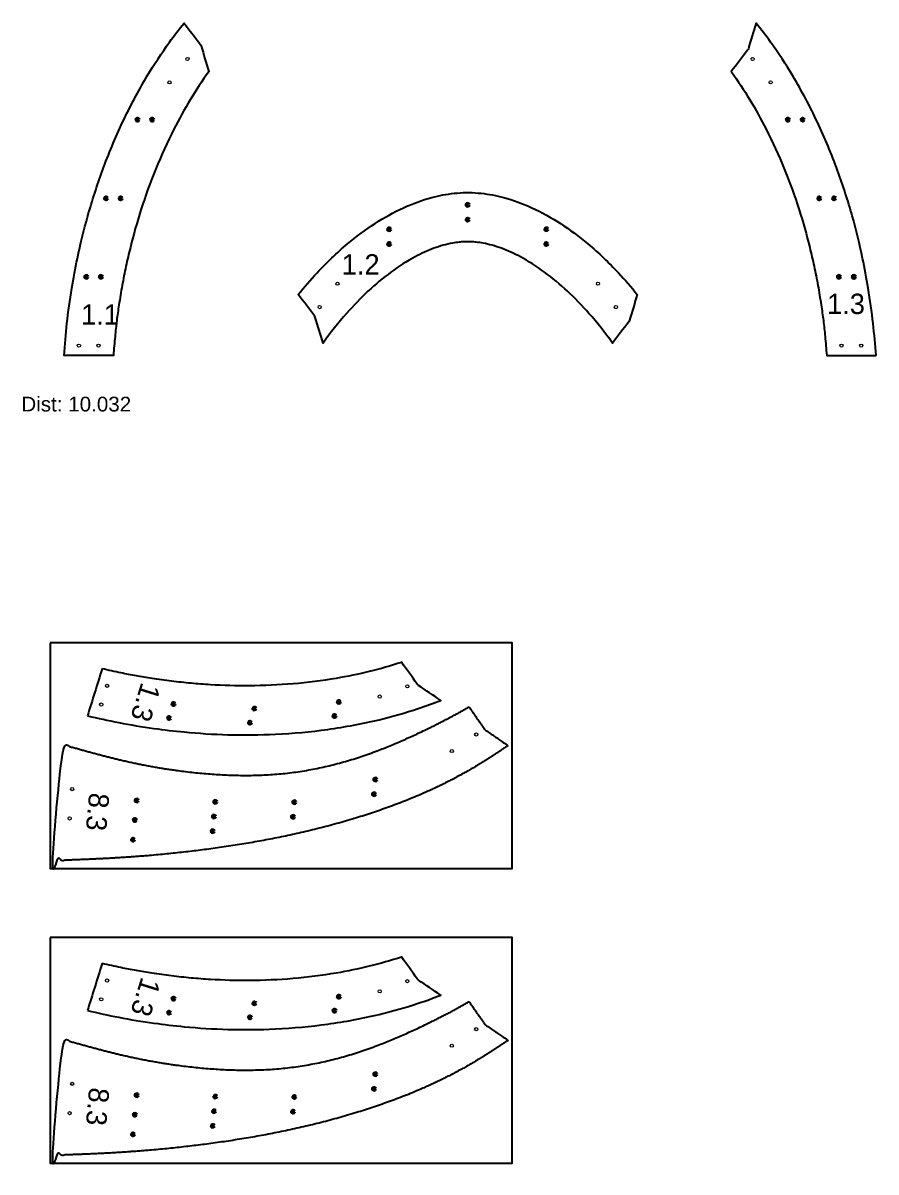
# Model space of a CAD drawing. Header units: inches. Extents: x 65 to 2319, y 437 to 926.
# Drawn here: x 2140.2 to 2313.7, y 437 to 671 of the extents above; entities that cross this region are included whole.
import ezdxf

# ---------------------------------------------------------------- set-up
doc = ezdxf.new("R2010")
doc.units = ezdxf.units.IN
doc.header["$MEASUREMENT"] = 0
doc.header["$PDMODE"] = 32
doc.header["$PDSIZE"] = 0.51
for name, color, linetype, lineweight in [('Annotation', 7, 'Continuous', 9), ('Drilling', 3, 'Continuous', 13), ('Engrave', 4, 'Continuous', 50)]:
    doc.layers.add(name, color=color, linetype=linetype, lineweight=lineweight)
doc.layers.add('Cut Sheet', color=1, linetype='Continuous')
doc.styles.get("Standard").update_dxf_attribs({"font": 'Arial.ttf'})
doc.styles.add('Tw Cen MT', font='')
doc.styles.get('Tw Cen MT').set_extended_font_data('Tw Cen MT')

# ---------------------------------------------------------------- blocks, each defined once
blk = doc.blocks.new('*U1076')
at = {"layer": 'Engrave'}
blk.add_point((0, 0), dxfattribs=at)
blk = doc.blocks.new('*U1077')
at = {"layer": 'Engrave', "color": 0, "linetype": 'ByBlock', "lineweight": -2, "transparency": 16777216}
for p in [(0, 0), (3, 0)]:
    blk.add_blockref('*U1076', p, dxfattribs=at)
blk = doc.blocks.new('*U1078')
at = {"layer": 'Engrave'}
blk.add_point((0, 0), dxfattribs=at)
blk = doc.blocks.new('*U1079')
at = {"layer": 'Engrave', "color": 0, "linetype": 'ByBlock', "lineweight": -2, "transparency": 16777216}
for p in [(0, 0), (3, 0)]:
    blk.add_blockref('*U1078', p, dxfattribs=at)
blk = doc.blocks.new('*U1080')
at = {"layer": 'Engrave'}
blk.add_point((0, 0), dxfattribs=at)
blk = doc.blocks.new('*U1081')
at = {"layer": 'Engrave', "color": 0, "linetype": 'ByBlock', "lineweight": -2, "transparency": 16777216}
for p in [(0, 0), (3, 0)]:
    blk.add_blockref('*U1080', p, dxfattribs=at)
blk = doc.blocks.new('*U1082')
at = {"layer": 'Engrave'}
blk.add_point((0, 0), dxfattribs=at)
blk = doc.blocks.new('*U1083')
at = {"layer": 'Engrave', "color": 0, "linetype": 'ByBlock', "lineweight": -2, "transparency": 16777216}
for p in [(0, 0), (3, 0)]:
    blk.add_blockref('*U1082', p, dxfattribs=at)
blk = doc.blocks.new('*U1084')
at = {"layer": 'Engrave'}
blk.add_point((0, 0), dxfattribs=at)
blk = doc.blocks.new('*U1085')
at = {"layer": 'Engrave', "color": 0, "linetype": 'ByBlock', "lineweight": -2, "transparency": 16777216}
for p in [(0, 0), (3, 0)]:
    blk.add_blockref('*U1084', p, dxfattribs=at)
blk = doc.blocks.new('*U1088')
at = {"layer": 'Engrave'}
blk.add_point((0, 0), dxfattribs=at)
blk = doc.blocks.new('*U1089')
at = {"layer": 'Engrave', "color": 0, "linetype": 'ByBlock', "lineweight": -2, "transparency": 16777216}
for p in [(0, 0), (3, 0)]:
    blk.add_blockref('*U1088', p, dxfattribs=at)
blk = doc.blocks.new('*U1086')
at = {"layer": 'Engrave'}
blk.add_point((0, 0), dxfattribs=at)
blk = doc.blocks.new('*U1087')
at = {"layer": 'Engrave', "color": 0, "linetype": 'ByBlock', "lineweight": -2, "transparency": 16777216}
for p in [(0, 0), (3, 0)]:
    blk.add_blockref('*U1086', p, dxfattribs=at)
blk = doc.blocks.new('*U1090')
at = {"layer": 'Engrave'}
blk.add_point((0, 0), dxfattribs=at)
blk = doc.blocks.new('*U1091')
at = {"layer": 'Engrave', "color": 0, "linetype": 'ByBlock', "lineweight": -2, "transparency": 16777216}
for p in [(0, 0), (3, 0)]:
    blk.add_blockref('*U1090', p, dxfattribs=at)
blk = doc.blocks.new('*U1092')
at = {"layer": 'Engrave'}
blk.add_point((0, 0), dxfattribs=at)
blk = doc.blocks.new('*U1093')
at = {"layer": 'Engrave', "color": 0, "linetype": 'ByBlock', "lineweight": -2, "transparency": 16777216}
for p in [(0, 0), (3, 0)]:
    blk.add_blockref('*U1092', p, dxfattribs=at)
blk = doc.blocks.new('*U1094')
at = {"layer": 'Engrave'}
blk.add_point((0, 0), dxfattribs=at)
blk = doc.blocks.new('*U1095')
at = {"layer": 'Engrave', "color": 0, "linetype": 'ByBlock', "lineweight": -2, "transparency": 16777216}
for p in [(0, 0), (3, 0)]:
    blk.add_blockref('*U1094', p, dxfattribs=at)
blk = doc.blocks.new('*U1215')
at = {"layer": 'Engrave'}
blk.add_point((0, 0), dxfattribs=at)
blk = doc.blocks.new('*U1217')
at = {"layer": 'Engrave', "color": 0, "linetype": 'ByBlock', "lineweight": -2, "transparency": 16777216}
for p in [(0, 0), (4, 0), (8, 0)]:
    blk.add_blockref('*U1215', p, dxfattribs=at)
blk = doc.blocks.new('*U1218')
at = {"layer": 'Engrave'}
blk.add_point((0, 0), dxfattribs=at)
blk = doc.blocks.new('*U1219')
at = {"layer": 'Engrave', "color": 0, "linetype": 'ByBlock', "lineweight": -2, "transparency": 16777216}
for p in [(0, 0), (3, 0), (6, 0)]:
    blk.add_blockref('*U1218', p, dxfattribs=at)
blk = doc.blocks.new('*U1220')
at = {"layer": 'Engrave'}
blk.add_point((0, 0), dxfattribs=at)
blk = doc.blocks.new('*U1221')
at = {"layer": 'Engrave', "color": 0, "linetype": 'ByBlock', "lineweight": -2, "transparency": 16777216}
for p in [(0, 0), (3, 0)]:
    blk.add_blockref('*U1220', p, dxfattribs=at)
blk = doc.blocks.new('*U1222')
at = {"layer": 'Engrave'}
blk.add_point((0, 0), dxfattribs=at)
blk = doc.blocks.new('*U1223')
at = {"layer": 'Engrave', "color": 0, "linetype": 'ByBlock', "lineweight": -2, "transparency": 16777216}
for p in [(0, 0), (3, 0)]:
    blk.add_blockref('*U1222', p, dxfattribs=at)
blk = doc.blocks.new('*U1239')
at = {"layer": 'Engrave'}
blk.add_point((0, 0), dxfattribs=at)
blk = doc.blocks.new('*U1240')
at = {"layer": 'Engrave', "color": 0, "linetype": 'ByBlock', "lineweight": -2, "transparency": 16777216}
for p in [(0, 0), (3, 0)]:
    blk.add_blockref('*U1239', p, dxfattribs=at)
blk = doc.blocks.new('*U1241')
at = {"layer": 'Engrave'}
blk.add_point((0, 0), dxfattribs=at)
blk = doc.blocks.new('*U1242')
at = {"layer": 'Engrave', "color": 0, "linetype": 'ByBlock', "lineweight": -2, "transparency": 16777216}
for p in [(0, 0), (3, 0)]:
    blk.add_blockref('*U1241', p, dxfattribs=at)
blk = doc.blocks.new('*U1243')
at = {"layer": 'Engrave'}
blk.add_point((0, 0), dxfattribs=at)
blk = doc.blocks.new('*U1244')
at = {"layer": 'Engrave', "color": 0, "linetype": 'ByBlock', "lineweight": -2, "transparency": 16777216}
for p in [(0, 0), (3, 0)]:
    blk.add_blockref('*U1243', p, dxfattribs=at)
blk = doc.blocks.new('*U1260')
at = {"layer": 'Engrave'}
blk.add_point((0, 0), dxfattribs=at)
blk = doc.blocks.new('*U1261')
at = {"layer": 'Engrave', "color": 0, "linetype": 'ByBlock', "lineweight": -2, "transparency": 16777216}
for p in [(0, 0), (4, 0), (8, 0)]:
    blk.add_blockref('*U1260', p, dxfattribs=at)
blk = doc.blocks.new('*U1262')
at = {"layer": 'Engrave'}
blk.add_point((0, 0), dxfattribs=at)
blk = doc.blocks.new('*U1263')
at = {"layer": 'Engrave', "color": 0, "linetype": 'ByBlock', "lineweight": -2, "transparency": 16777216}
for p in [(0, 0), (3, 0), (6, 0)]:
    blk.add_blockref('*U1262', p, dxfattribs=at)
blk = doc.blocks.new('*U1264')
at = {"layer": 'Engrave'}
blk.add_point((0, 0), dxfattribs=at)
blk = doc.blocks.new('*U1265')
at = {"layer": 'Engrave', "color": 0, "linetype": 'ByBlock', "lineweight": -2, "transparency": 16777216}
for p in [(0, 0), (3, 0)]:
    blk.add_blockref('*U1264', p, dxfattribs=at)
blk = doc.blocks.new('*U1266')
at = {"layer": 'Engrave'}
blk.add_point((0, 0), dxfattribs=at)
blk = doc.blocks.new('*U1267')
at = {"layer": 'Engrave', "color": 0, "linetype": 'ByBlock', "lineweight": -2, "transparency": 16777216}
for p in [(0, 0), (3, 0)]:
    blk.add_blockref('*U1266', p, dxfattribs=at)
blk = doc.blocks.new('*U1282')
at = {"layer": 'Engrave'}
blk.add_point((0, 0), dxfattribs=at)
blk = doc.blocks.new('*U1283')
at = {"layer": 'Engrave', "color": 0, "linetype": 'ByBlock', "lineweight": -2, "transparency": 16777216}
for p in [(0, 0), (3, 0)]:
    blk.add_blockref('*U1282', p, dxfattribs=at)
blk = doc.blocks.new('*U1284')
at = {"layer": 'Engrave'}
blk.add_point((0, 0), dxfattribs=at)
blk = doc.blocks.new('*U1285')
at = {"layer": 'Engrave', "color": 0, "linetype": 'ByBlock', "lineweight": -2, "transparency": 16777216}
for p in [(0, 0), (3, 0)]:
    blk.add_blockref('*U1284', p, dxfattribs=at)
blk = doc.blocks.new('*U1286')
at = {"layer": 'Engrave'}
blk.add_point((0, 0), dxfattribs=at)
blk = doc.blocks.new('*U1287')
at = {"layer": 'Engrave', "color": 0, "linetype": 'ByBlock', "lineweight": -2, "transparency": 16777216}
for p in [(0, 0), (3, 0)]:
    blk.add_blockref('*U1286', p, dxfattribs=at)

msp = doc.modelspace()

# ---------------------------------------------------------------- linework, layer by layer
for points, knots in [([(2177.966381848877, 661.112701568944), (2177.445777636629, 662.8566616066842), (2176.925173424381, 664.6006216444243), (2176.404569212133, 666.3445816821645), (2176.370214632868, 666.4596652945172), (2176.313905281893, 666.5701786182976), (2176.240993798767, 666.6656165068791), (2175.136103968966, 668.1118681527037), (2174.031214139166, 669.5581197985277), (2172.926324309365, 671.0043714443518), (2171.906564626323, 669.7401673084019), (2169.25426111796, 666.2515613000928), (2164.913172101858, 659.6061979143267), (2160.290310127976, 650.8813074930322), (2156.315996999257, 641.3184362253619), (2153.322534339093, 632.0192741903304), (2151.349807045185, 623.975267354064), (2149.98374236371, 616.6419772112811), (2149.052835860838, 610.045956191668), (2148.687653149853, 605.4691210574385), (2148.515096579101, 603.306469453453), (2151.859070313657, 603.306469453453), (2155.203044048212, 603.306469453453), (2158.547017782767, 603.306469453453), (2158.654031578124, 604.6395378953066), (2158.761058691991, 605.9353609632512), (2158.933690440193, 607.7361176251104), (2158.988182791501, 608.2715832533061), (2159.104377174876, 609.3317356738364), (2159.166729317741, 609.8629994316248), (2159.365904799637, 611.4602456182615), (2159.514852538284, 612.5296850413611), (2159.877931835425, 614.9166236889216), (2160.098938514325, 616.2387935558845), (2160.575563447926, 618.8586556780749), (2160.832254075477, 620.1597126980732), (2161.386178465022, 622.7475256407085), (2161.683781197842, 624.0366311872835), (2162.63848226381, 627.8870213853756), (2163.35741926511, 630.4321924819917), (2165.96762058697, 638.6168615446793), (2168.199015287086, 644.1278270013731), (2172.958401256472, 653.4683914884106), (2175.316931626257, 657.4049572256579), (2177.950269596534, 661.0901713823941), (2177.958324477354, 661.101437740585), (2177.966381848951, 661.1127015688912)], [0, 0, 0, 0, 1, 1, 1, 1.360305806971501, 1.360305806971501, 1.360305806971501, 2.360305806971501, 2.360305806971501, 2.360305806971501, 10.04523475485961, 23.08612939266159, 39.90546147453441, 56.71695163571007, 72.05445801825812, 86.11684370463713, 95.90077057831193, 107.3659072250519, 117.6365000976998, 117.6365000976998, 117.6365000976998, 118.6365000976998, 118.6365000976998, 118.6365000976998, 125.0370465467403, 125.0370465467403, 127.8047212066163, 127.8047212066163, 130.5723958664924, 130.5723958664924, 136.1077451862446, 136.1077451862446, 142.8777250643329, 142.8777250643329, 149.6477049424213, 149.6477049424213, 156.4176848205096, 156.4176848205096, 169.9576445766862, 169.9576445766862, 200.539514293613, 200.539514293613, 224.50456586089, 224.50456586089, 224.5780725083287, 224.5780725083287, 224.5780725083287, 224.5780725083287]), ([(2313.746255990799, 603.306472917071), (2310.402282256244, 603.306472917071), (2307.058308521689, 603.306472917071), (2303.714334787133, 603.306472917071), (2303.607320991776, 604.6395413589246), (2303.500293877909, 605.9353644268692), (2303.327662129708, 607.7361210887284), (2303.2731697784, 608.271586716924), (2303.156975395023, 609.3317391374544), (2303.09462325216, 609.8630028952427), (2302.895447770263, 611.4602490818795), (2302.746500031616, 612.529688504979), (2302.383420734475, 614.9166271525396), (2302.162414055575, 616.2387970195025), (2301.685789121974, 618.8586591416929), (2301.429098494424, 620.1597161616912), (2300.875174104878, 622.7475291043265), (2300.577571372058, 624.0366346509015), (2299.62287030609, 627.8870248489936), (2298.903933304789, 630.4321959456097), (2296.29373198293, 638.6168650082973), (2294.062337282814, 644.1278304649911), (2289.302951313428, 653.4683949520286), (2286.944420943643, 657.4049606892759), (2284.31108297338, 661.0901748459928), (2284.303028092574, 661.1014412041641), (2284.29497072099, 661.1127050324508), (2285.399860550803, 662.5589566783144), (2286.504750380616, 664.0052083241774), (2287.609640210429, 665.4514599700403), (2287.682551693553, 665.5468978586202), (2287.738861044526, 665.6574111823986), (2287.773215623791, 665.7724947947488), (2288.293819836039, 667.5164548324892), (2288.814424048287, 669.2604148702294), (2289.335028260535, 671.0043749079696), (2290.354787943578, 669.7401707720198), (2293.007091451941, 666.2515647637108), (2297.348180468043, 659.6062013779447), (2301.971042441924, 650.8813109566502), (2305.945355570644, 641.3184396889799), (2308.938818230808, 632.0192776539484), (2310.911545524716, 623.975270817682), (2312.277610206191, 616.6419806748991), (2313.208516709062, 610.045959655286), (2313.573699420047, 605.4691245210565), (2313.746255990799, 603.306472917071)], [0, 0, 0, 0, 1, 1, 1, 7.400546449040533, 7.400546449040533, 10.16822110891661, 10.16822110891661, 12.93589576879268, 12.93589576879268, 18.47124508854483, 18.47124508854483, 25.24122496663317, 25.24122496663317, 32.0112048447215, 32.0112048447215, 38.78118472280984, 38.78118472280984, 52.32114447898651, 52.32114447898651, 82.90301419591323, 82.90301419591323, 106.8680657631902, 106.8680657631902, 106.941572410503, 106.941572410503, 106.941572410503, 107.941572410503, 107.941572410503, 107.941572410503, 108.3018782174672, 108.3018782174672, 108.3018782174672, 109.3018782174672, 109.3018782174672, 109.3018782174672, 116.9868071653553, 130.0277018031573, 146.8470338850301, 163.6585240462057, 178.9960304287538, 193.0584161151328, 202.8423429888076, 214.3074796355476, 224.5780725081954, 224.5780725081954, 224.5780725081954, 224.5780725081954]), ([(2199.484688630641, 611.376344530106), (2199.557600113768, 611.2809066415246), (2199.613909464742, 611.1703933177441), (2199.648264044008, 611.0553097053914), (2200.168868256256, 609.311349667651), (2200.689472468504, 607.5673896299108), (2201.210076680752, 605.8234295921707), (2202.716716419363, 607.9296414167209), (2204.310445906664, 609.9473961275721), (2207.390988385616, 613.4419177445607), (2208.851294577108, 614.953766164623), (2211.873614060945, 617.772530655189), (2213.441103060651, 619.0849109510586), (2216.649212437944, 621.4463289469388), (2218.296033260423, 622.4993723494345), (2221.232602339258, 624.068527922379), (2222.523797756141, 624.6556169709149), (2225.063025204111, 625.5914271988499), (2226.308825288961, 625.9394506796398), (2228.003419847507, 626.2525244336448), (2228.468084614323, 626.3212140576509), (2229.245485518658, 626.4069353190337), (2229.55530830846, 626.4327095055182), (2230.045769999167, 626.4595615360356), (2230.233713509676, 626.4661908757444), (2230.493516521226, 626.4701897124139), (2230.569843301917, 626.4707103354626), (2230.647771955262, 626.4705852510247), (2230.650959520883, 626.4705801346158), (2230.65414976661, 626.4705739378687), (2230.657340012337, 626.4705677411216), (2230.659501035889, 626.47056354354), (2230.661662059441, 626.4705593459585), (2230.663823082994, 626.4705551483769), (2230.665984106546, 626.4705593459585), (2230.668145130098, 626.47056354354), (2230.67030615365, 626.4705677411216), (2230.673496399377, 626.4705739378687), (2230.676686645103, 626.4705801346158), (2230.679874210725, 626.4705852510247), (2230.757802864069, 626.4707103354626), (2230.834129644761, 626.4701897124139), (2231.093932656311, 626.4661908757444), (2231.28187616682, 626.4595615360356), (2231.772337857527, 626.4327095055182), (2232.082160647328, 626.4069353190337), (2232.859561551664, 626.3212140576509), (2233.324226318479, 626.2525244336448), (2235.018820877026, 625.9394506796398), (2236.264620961876, 625.5914271988499), (2238.803848409846, 624.6556169709149), (2240.095043826729, 624.068527922379), (2243.031612905564, 622.4993723494345), (2244.678433728043, 621.4463289469388), (2247.886543105336, 619.0849109510586), (2249.454032105042, 617.772530655189), (2252.476351588879, 614.953766164623), (2253.936657780371, 613.4419177445607), (2257.017200259339, 609.9473961275546), (2258.610929746653, 607.9296414166838), (2260.117569485202, 605.8234295920597), (2261.222459315015, 607.2696812379234), (2262.327349144828, 608.7159328837863), (2263.432238974641, 610.1621845296493), (2263.505150457765, 610.2576224182292), (2263.561459808738, 610.3681357420076), (2263.595814388003, 610.4832193543577), (2264.116418600251, 612.2271793920982), (2264.637022812499, 613.9711394298383), (2265.157627024747, 615.7150994675785), (2263.936340935772, 617.229137481175), (2260.786013641752, 620.8707858857817), (2255.626939694067, 625.8143726350268), (2249.695623282044, 630.2419002344157), (2243.950877664422, 633.4531716702413), (2238.495115632474, 635.4798361887051), (2234.150019924259, 636.3087687608918), (2231.6841594276, 636.4662845147184), (2230.767157088629, 636.4707382320273), (2230.663823082994, 636.4705723690813), (2230.560489077358, 636.4707382320273), (2229.643486738387, 636.4662845147184), (2227.177626241728, 636.3087687608918), (2222.832530533513, 635.4798361887051), (2217.376768501565, 633.4531716702413), (2211.632022883943, 630.2419002344157), (2205.70070647192, 625.8143726350268), (2200.541632524235, 620.8707858857817), (2197.391305230215, 617.229137481175), (2196.17001914124, 615.7150994675787), (2197.274908971041, 614.2688478217547), (2198.379798800841, 612.8225961759306), (2199.484688630641, 611.3763445301065)], [0, 0, 0, 0, 0.3603058069715012, 0.3603058069715012, 0.3603058069715012, 1.360305806971496, 1.360305806971496, 1.360305806971496, 15.10523921822494, 15.10523921822494, 26.55567069241172, 26.55567069241172, 38.00610216659851, 38.00610216659851, 49.4565336407853, 49.4565336407853, 58.27399096709004, 58.27399096709004, 67.09144829339479, 67.09144829339479, 70.4603624926097, 70.4603624926097, 72.79581732826287, 72.79581732826287, 74.30607565399535, 74.30607565399535, 74.93883277352018, 74.93883277352018, 74.93883277352018, 74.9647148432633, 74.9647148432633, 74.9647148432633, 74.98224696056073, 74.98224696056073, 74.98224696056073, 74.99977907785816, 74.99977907785816, 74.99977907785816, 75.02566114760128, 75.02566114760128, 75.02566114760128, 75.65841826712611, 75.65841826712611, 77.16867659285859, 77.16867659285859, 79.50413142851176, 79.50413142851176, 82.87304562772667, 82.87304562772667, 91.69050295403142, 91.69050295403142, 100.5079602803362, 100.5079602803362, 111.9583917545229, 111.9583917545229, 123.4088232287097, 123.4088232287097, 134.8592547028965, 134.8592547028965, 148.6041881142759, 148.6041881142759, 148.6041881142759, 149.6041881142759, 149.6041881142759, 149.6041881142759, 149.9644939212401, 149.9644939212401, 149.9644939212401, 150.9644939212401, 150.9644939212401, 150.9644939212401, 160.1681298120114, 173.7343924021034, 184.7114226465819, 195.1279332236765, 204.7932592183101, 212.1326603257446, 215.9851168260486, 216.4743674703369, 216.4743674703369, 216.4743674703369, 216.9636181146251, 220.8160746149292, 228.1554757223636, 237.8208017169973, 248.2373122940919, 259.2143425385703, 272.7806051286624, 281.9842410194336, 281.9842410194336, 281.9842410194336, 282.9842410194336, 282.9842410194336, 282.9842410194336, 282.9842410194336]), ([(2153.272146362888, 529.9177974164296), (2154.268235011875, 533.1099703034698), (2155.264323660861, 536.3021431905099), (2156.260412309849, 539.4943160775506), (2157.564842460845, 539.1993831966543), (2158.83372197186, 538.915557522964), (2160.604155470127, 538.5439508708029), (2161.131545399851, 538.436467302957), (2162.178183321416, 538.2315933157706), (2162.703903367318, 538.1328643767716), (2164.287971553274, 537.8472173296065), (2165.353231320629, 537.6708434750102), (2167.739966574516, 537.306429546787), (2169.067948609689, 537.1235612240024), (2171.710856186713, 536.7981562364413), (2173.029313182525, 536.6556409819837), (2175.664652096217, 536.4135730878138), (2176.983886883498, 536.3136727734005), (2180.943869569074, 536.0780970257989), (2183.587655631887, 536.0062529100557), (2192.17829445262, 536.0599488881204), (2198.103766067337, 536.5484657412119), (2208.438018004882, 538.3094701800068), (2212.898430953105, 539.3883268156159), (2217.200761030182, 540.8043876032839), (2217.213915301693, 540.8087208552106), (2217.227067900106, 540.813057238436), (2218.278546575782, 539.3275209871842), (2219.330025251458, 537.8419847359313), (2220.381503927133, 536.3564484846786), (2220.450890817707, 536.2584182119841), (2220.53961416126, 536.1717458054864), (2220.639240117409, 536.1046701481323), (2222.148957119655, 535.0882155587993), (2223.658674121901, 534.0717609694666), (2225.168391124146, 533.0553063801336), (2223.657814303749, 532.4584147834513), (2219.537517906304, 530.9656846072679), (2211.900717995509, 528.8011533653865), (2202.194858572069, 526.9870810003549), (2191.882245700264, 526.0417305450001), (2182.113542447659, 525.954151928298), (2173.847068490267, 526.4670917588703), (2166.439758069844, 527.3474492815334), (2159.865871249272, 528.4235962410904), (2155.388024063324, 529.4383192760247), (2153.272146362888, 529.9177974164292)], [0, 0, 0, 0, 1, 1, 1, 7.400546449040533, 7.400546449040533, 10.16822110891661, 10.16822110891661, 12.93589576879268, 12.93589576879268, 18.47124508854483, 18.47124508854483, 25.24122496663317, 25.24122496663317, 32.0112048447215, 32.0112048447215, 38.78118472280984, 38.78118472280984, 52.32114447898651, 52.32114447898651, 82.90301419591323, 82.90301419591323, 106.8680657631902, 106.8680657631902, 106.941572410503, 106.941572410503, 106.941572410503, 107.941572410503, 107.941572410503, 107.941572410503, 108.3018782174672, 108.3018782174672, 108.3018782174672, 109.3018782174672, 109.3018782174672, 109.3018782174672, 116.9868071653553, 130.0277018031573, 146.8470338850301, 163.6585240462057, 178.9960304287538, 193.0584161151328, 202.8423429888076, 214.3074796355476, 224.5780725081954, 224.5780725081954, 224.5780725081954, 224.5780725081954]), ([(2153.272146362888, 469.8949592601795), (2154.268235011875, 473.0871321472197), (2155.264323660861, 476.2793050342598), (2156.260412309849, 479.4714779213004), (2157.564842460845, 479.1765450404041), (2158.83372197186, 478.8927193667139), (2160.604155470127, 478.5211127145527), (2161.131545399851, 478.4136291467069), (2162.178183321416, 478.2087551595205), (2162.703903367318, 478.1100262205215), (2164.287971553274, 477.8243791733563), (2165.353231320629, 477.6480053187601), (2167.739966574516, 477.2835913905368), (2169.067948609689, 477.1007230677523), (2171.710856186713, 476.7753180801911), (2173.029313182525, 476.6328028257335), (2175.664652096217, 476.3907349315637), (2176.983886883498, 476.2908346171504), (2180.943869569074, 476.0552588695488), (2183.587655631887, 475.9834147538055), (2192.17829445262, 476.0371107318703), (2198.103766067337, 476.5256275849617), (2208.438018004882, 478.2866320237566), (2212.898430953105, 479.3654886593657), (2217.200761030182, 480.7815494470337), (2217.213915301693, 480.7858826989604), (2217.227067900106, 480.7902190821859), (2218.278546575782, 479.3046828309341), (2219.330025251458, 477.8191465796812), (2220.381503927133, 476.3336103284284), (2220.450890817707, 476.235580055734), (2220.53961416126, 476.1489076492362), (2220.639240117409, 476.0818319918822), (2222.148957119655, 475.0653774025492), (2223.658674121901, 474.0489228132164), (2225.168391124146, 473.0324682238835), (2223.657814303749, 472.4355766272012), (2219.537517906304, 470.9428464510178), (2211.900717995509, 468.7783152091364), (2202.194858572069, 466.9642428441048), (2191.882245700264, 466.0188923887499), (2182.113542447659, 465.9313137720478), (2173.847068490267, 466.4442536026202), (2166.439758069844, 467.3246111252832), (2159.865871249272, 468.4007580848403), (2155.388024063324, 469.4154811197745), (2153.272146362888, 469.894959260179)], [0, 0, 0, 0, 1, 1, 1, 7.400546449040533, 7.400546449040533, 10.16822110891661, 10.16822110891661, 12.93589576879268, 12.93589576879268, 18.47124508854483, 18.47124508854483, 25.24122496663317, 25.24122496663317, 32.0112048447215, 32.0112048447215, 38.78118472280984, 38.78118472280984, 52.32114447898651, 52.32114447898651, 82.90301419591323, 82.90301419591323, 106.8680657631902, 106.8680657631902, 106.941572410503, 106.941572410503, 106.941572410503, 107.941572410503, 107.941572410503, 107.941572410503, 108.3018782174672, 108.3018782174672, 108.3018782174672, 109.3018782174672, 109.3018782174672, 109.3018782174672, 116.9868071653553, 130.0277018031573, 146.8470338850301, 163.6585240462057, 178.9960304287538, 193.0584161151328, 202.8423429888076, 214.3074796355476, 224.5780725081954, 224.5780725081954, 224.5780725081954, 224.5780725081954])]:
    msp.add_open_spline(points, degree=3, knots=knots)
for points in [[(2230.923583595636, 531.7460938746674), (2228.000277084396, 530.0109041366172), (2221.067355221785, 526.4402899084325), (2208.989196121249, 521.1687893668873), (2193.510050196822, 517.460384433333), (2177.143986744351, 517.7749286126725), (2161.80844627007, 520.2263998665572), (2152.668484274277, 522.8187236754248), (2148.220648709802, 524.0802420534035), (2147.518483536885, 516.1892354300061), (2146.816318363967, 508.2982288066087), (2146.114153191052, 500.4072221832115), (2150.665204613678, 500.5664371830225), (2160.882324969597, 500.9238752043655), (2177.020997969037, 502.4507026864417), (2193.901817962156, 505.2119294947354), (2210.744373188763, 509.6345215484073), (2225.813345730115, 515.5677150828363), (2234.96111937272, 521.1501754598239), (2238.829889216729, 523.8395373878058), (2237.322425961479, 524.883238963936), (2235.814962706228, 525.9269405400669), (2234.307499450979, 526.9706421161975), (2234.208393147757, 527.0392589826565), (2234.123158551897, 527.1244962829969), (2234.05454483005, 527.2236047633356), (2233.010891085245, 528.7311011337795), (2231.96723734044, 530.2385975042232), (2230.923583595636, 531.7460938746674)], [(2230.923583595636, 471.7232557184172), (2228.000277084396, 469.9880659803671), (2221.067355221785, 466.4174517521824), (2208.989196121249, 461.1459512106371), (2193.510050196822, 457.4375462770829), (2177.143986744351, 457.7520904564224), (2161.80844627007, 460.2035617103071), (2152.668484274277, 462.7958855191747), (2148.220648709802, 464.0574038971533), (2147.518483536885, 456.1663972737559), (2146.816318363967, 448.2753906503585), (2146.114153191052, 440.3843840269614), (2150.665204613678, 440.5435990267723), (2160.882324969597, 440.9010370481153), (2177.020997969037, 442.4278645301915), (2193.901817962156, 445.1890913384852), (2210.744373188763, 449.6116833921571), (2225.813345730115, 455.5448769265862), (2234.96111937272, 461.1273373035738), (2238.829889216729, 463.8166992315556), (2237.322425961479, 464.8604008076859), (2235.814962706228, 465.9041023838167), (2234.307499450979, 466.9478039599474), (2234.208393147757, 467.0164208264064), (2234.123158551897, 467.1016581267468), (2234.05454483005, 467.2007666070855), (2233.010891085245, 468.7082629775293), (2231.96723734044, 470.2157593479731), (2230.923583595636, 471.7232557184172)]]:
    msp.add_rational_spline(points, [1, 1, 1, 1, 1, 1, 1, 1, 1, 1, 1, 1, 1, 1, 1, 1, 1, 1, 1, 1, 1, 1, 1, 0.9892486275684026, 0.9892486275684026, 1, 1, 1, 1], degree=3, knots=[0, 0, 0, 0, 10.18046965081231, 23.40140616574943, 39.45996471199383, 57.48378523360254, 72.10421429120996, 85.9634453418295, 85.9634453418295, 85.9634453418295, 86.9634453418295, 86.9634453418295, 86.9634453418295, 100.6230926120725, 117.6293832140389, 135.5606641469033, 151.8742250732592, 169.8045385524415, 183.912720127201, 183.912720127201, 183.912720127201, 184.912720127201, 184.912720127201, 184.912720127201, 185.2723932347711, 185.2723932347711, 185.2723932347711, 186.2723932347711, 186.2723932347711, 186.2723932347711, 186.2723932347711])
at = {"layer": 'Cut Sheet'}
for points in [[(2145.675783471371, 544.8070085622817), (2145.675783471371, 498.8070085622817), (2239.675783471371, 498.8070085622817), (2239.675783471371, 544.8070085622817)], [(2145.675783471371, 484.7841704060315), (2145.675783471371, 438.7841704060315), (2239.675783471371, 438.7841704060315), (2239.675783471371, 484.7841704060315)]]:
    msp.add_lwpolyline(points, close=True, dxfattribs=at)
at = {"layer": 'Drilling'}
for centre, radius in [((2173.620118039285, 663.678438697885), 0.3225), ((2288.641234530615, 663.678442161503), 0.3225), ((2169.967647959614, 658.9182430803598), 0.3225), ((2292.293704610286, 658.9182465439778), 0.3225), ((2204.168753030503, 617.909557956162), 0.3225), ((2257.158893135484, 617.909557956162), 0.3225), ((2200.516282950832, 613.1493623386368), 0.3225), ((2260.811363215155, 613.1493623386368), 0.3225), ((2151.531057180934, 605.306469453453), 0.3225), ((2155.531057180934, 605.306469453453), 0.3225), ((2306.730295388966, 605.306472917071), 0.3225), ((2310.730295388966, 605.306472917071), 0.3225), ((2157.271240121644, 536.0195145743414), 0.3225), ((2218.381685956004, 535.8998227372908), 0.3225), ((2212.749598843663, 533.8311045933671), 0.3225), ((2156.079737163719, 532.2010959617144), 0.3225), ((2232.39301712541, 526.1102168869367), 0.3224999999999999), ((2227.425578563864, 522.7450193983373), 0.3224999999999999), ((2150.17247625993, 514.9881851392604), 0.3224999999999999), ((2149.640679687835, 509.0117989062676), 0.3224999999999999), ((2157.271240121644, 475.9966764180913), 0.3225), ((2218.381685956004, 475.8769845810407), 0.3225), ((2212.749598843663, 473.8082664371169), 0.3225), ((2156.079737163719, 472.1782578054642), 0.3225), ((2232.39301712541, 466.0873787306865), 0.3224999999999999), ((2227.425578563864, 462.7221812420871), 0.3224999999999999), ((2150.17247625993, 454.9653469830102), 0.3224999999999999), ((2149.640679687835, 448.9889607500174), 0.3224999999999999)]:
    msp.add_circle(centre, radius, dxfattribs=at)

# ---------------------------------------------------------------- block references
at = {"layer": 'Engrave'}
for name, p in [('*U1081', (2163.453142581223, 651.3064694534535)), ('*U1079', (2157.039759596899, 635.3064694534535)), ('*U1077', (2153.034336012321, 619.3064694534535))]:
    msp.add_blockref(name, p, dxfattribs=at)
at = {"layer": 'Engrave', "xscale": -1}
for name, p in [('*U1095', (2298.808209988677, 651.3064729170715)), ('*U1093', (2305.221592973001, 635.3064729170715)), ('*U1091', (2309.227016557579, 619.3064729170715))]:
    msp.add_blockref(name, p, dxfattribs=at)
at = {"layer": 'Engrave', "rotation": 90}
for name, p in [('*U1083', (2230.65981030106, 630.9705755895673)), ('*U1085', (2214.663823082993, 626.0090220755135))]:
    msp.add_blockref(name, p, dxfattribs=at)
at = {"layer": 'Engrave', "xscale": -1}
for name, p, rotation in [('*U1089', (2230.667835864927, 630.9705755895673), 270), ('*U1087', (2246.663823082994, 626.0090220755135), 270), ('*U1240', (2169.891992601459, 529.4658725764094), 252.669940303435), ('*U1242', (2186.358785564159, 528.52345673641), 252.669940303435), ('*U1244', (2203.542851213699, 529.8796901440196), 252.669940303435), ('*U1223', (2211.57332321769, 513.9636889764032), 264.9150442268383), ('*U1217', (2162.559526412726, 504.7019134961848), 264.9150442268383), ('*U1219', (2178.775228990679, 506.4155417762465), 264.9150442268383), ('*U1221', (2195.097901838738, 509.3313132876716), 264.9150442268383), ('*U1287', (2203.542851213699, 469.8568519877695), 252.669940303435), ('*U1283', (2169.891992601459, 469.4430344201593), 252.669940303435), ('*U1285', (2186.358785564159, 468.5006185801599), 252.669940303435), ('*U1267', (2211.57332321769, 453.9408508201531), 264.9150442268383), ('*U1261', (2162.559526412726, 444.6790753399347), 264.9150442268383), ('*U1263', (2178.775228990679, 446.3927036199964), 264.9150442268383), ('*U1265', (2195.097901838738, 449.3084751314215), 264.9150442268383)]:
    msp.add_blockref(name, p, dxfattribs=dict(at, rotation=rotation))

# ---------------------------------------------------------------- texts
at = {"layer": 'Annotation', "color": 7, "char_height": 7, "attachment_point": 7, "line_spacing_factor": 0.4814177344297825, "style": 'Tw Cen MT'}
for s, insert in [('{\\H0.59259x;1.2}', (2205.022669319226, 619.7720070172809)), ('{\\H0.59259x;1.3}', (2303.776837190012, 611.6757890859872)), ('{\\H0.59259x;1.1}', (2151.966301384501, 609.5634445877122))]:
    msp.add_mtext(s, dxfattribs=dict(at, insert=insert))
at = {"layer": 'Annotation', "insert": (2139.814478098116, 594.893668320366), "char_height": 3, "attachment_point": 1}
msp.add_mtext_dynamic_manual_height_columns('Dist: 10.032', width=45.21016328307087, gutter_width=1, heights=[0], dxfattribs=at)
at = {"layer": 'Annotation', "color": 7, "line_spacing_factor": 0.4814177344297825, "style": 'Tw Cen MT'}
for s, insert, char_height, attachment_point, rotation in [('{\\H0.59259x;1.3}', (2164.231182518959, 536.9416347501599), 7, 7, 252.669940303435), ('{\\H0.59259x;8.3}', (2152.890067995383, 506.6852694457343), 6.999999999999999, 9, 264.9150442268383), ('{\\H0.59259x;1.3}', (2164.231182518959, 476.9187965939097), 7, 7, 252.669940303435), ('{\\H0.59259x;8.3}', (2152.890067995383, 446.6624312894842), 6.999999999999999, 9, 264.9150442268383)]:
    msp.add_mtext(s, dxfattribs=dict(at, insert=insert, char_height=char_height, attachment_point=attachment_point, rotation=rotation))

doc.saveas('drawing.dxf')
